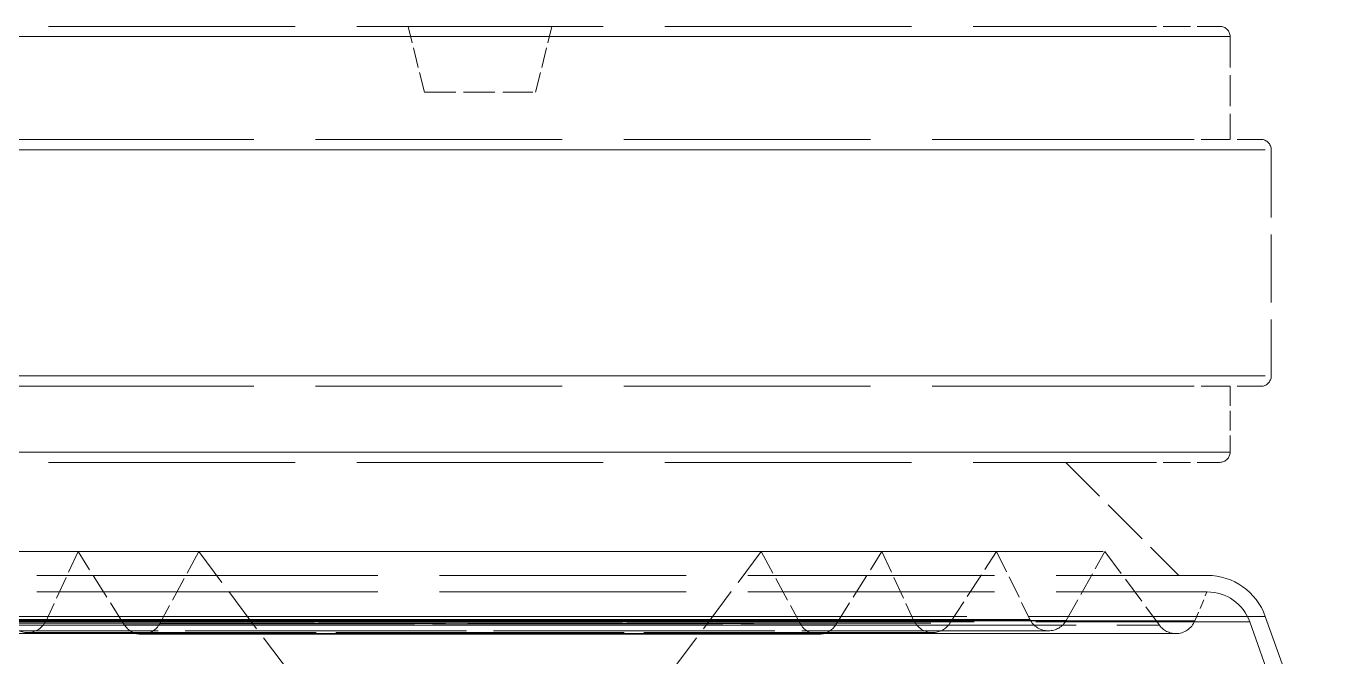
# Model space of a CAD drawing. Extents: x 23 to 587, y 4 to 413.
# Drawn here: x 78.64 to 110.66, y 227.98 to 243.3 of the extents above; entities that cross this region are included whole.
import ezdxf

# ---------------------------------------------------------------- set-up
doc = ezdxf.new("R2010")
doc.units = 0
doc.linetypes.add('DASHED', pattern=[15, 12, -3])
doc.layers.get('0').update_dxf_attribs({"lineweight": 13})

# ---------------------------------------------------------------- blocks, each defined once
blk = doc.blocks.new('BLOCK6915')
at = {"color": 7, "linetype": 'DASHED', "lineweight": 13}
for p, q in [((-36, 58.4), (31.593, 58.4)), ((-36.5, 57.9), (32.032, 57.9)), ((-32.032, 57.9), (36.5, 57.9)), ((-38, 52.9), (33.348, 52.9)), ((-38.5, 52.4), (33.787, 52.4)), ((-33.787, 52.4), (38.5, 52.4)), ((-38.5, 41.4), (33.787, 41.4)), ((-33.787, 41.4), (38.5, 41.4)), ((-38, 40.9), (33.348, 40.9)), ((-36.5, 37.7), (32.032, 37.7)), ((-36, 37.2), (31.593, 37.2)), ((-32.032, 37.7), (36.5, 37.7)), ((-30.407, 32.862), (26.684, 32.862)), ((-26.684, 32.862), (30.407, 32.862)), ((-25.135, 32.862), (22.058, 32.862)), ((-22.058, 32.862), (25.135, 32.862)), ((-19.56, 32.862), (17.166, 32.862)), ((-17.166, 32.862), (19.56, 32.862)), ((-13.685, 32.862), (12.01, 32.862)), ((-12.01, 32.862), (13.685, 32.862)), ((-16.965, 31.7), (35.386, 31.7)), ((-16.965, 30.9), (35.386, 30.9)), ((-38.211, 29.709), (18.319, 29.709)), ((-34.784, 29.489), (30.526, 29.489)), ((-30.526, 29.489), (34.784, 29.489)), ((-28.529, 29.517), (25.037, 29.517)), ((-26.76, 29.565), (23.485, 29.565)), ((-25.037, 29.517), (28.529, 29.517)), ((-23.485, 29.565), (26.76, 29.565)), ((-21.114, 29.501), (18.529, 29.501)), ((-18.529, 29.501), (21.114, 29.501)), ((-18.319, 29.709), (38.211, 29.709)), ((38.211, 29.709), (45, 10.7)), ((-37.458, 29.44), (17.958, 29.44)), ((-33.861, 28.874), (29.716, 28.874)), ((-33.057, 29.279), (29.01, 29.279)), ((33.861, 28.874), (-29.716, 28.874)), ((-29.01, 29.279), (33.057, 29.279)), ((-27.657, 29.007), (24.272, 29.007)), ((27.657, 29.007), (-24.272, 29.007)), ((-22.859, 29.374), (20.061, 29.374)), ((-22.022, 28.921), (19.326, 28.921)), ((-20.061, 29.374), (22.859, 29.374)), ((22.022, 28.921), (-19.326, 28.921)), ((-17.958, 29.44), (37.458, 29.44)), ((-17.31, 29.303), (15.191, 29.303)), ((-16.464, 28.837), (14.449, 28.837)), ((-15.585, 29.36), (13.677, 29.36)), ((-15.191, 29.303), (17.31, 29.303)), ((16.464, 28.837), (-14.449, 28.837)), ((-13.677, 29.36), (15.585, 29.36)), ((37.458, 29.44), (44.436, 9.9))]:
    blk.add_line(p, q, dxfattribs=at)
at = {"color": 7, "linetype": 'DASHED', "lineweight": 13, "ltscale": 0.082569}
for p, q in [((-2.706, 55.193), (-3.495, 58.4)), ((2.706, 55.193), (3.495, 58.4))]:
    blk.add_line(p, q, dxfattribs=at)
at = {"color": 7, "linetype": 'DASHED', "lineweight": 13, "ltscale": 0.110176}
for p, q in [((31.593, 58.4), (36, 58.4)), ((31.593, 37.2), (36, 37.2))]:
    blk.add_line(p, q, dxfattribs=at)
at = {"color": 7, "linetype": 'DASHED', "lineweight": 13, "ltscale": 0.125}
blk.add_line((36.5, 57.9), (36.5, 52.9), dxfattribs=at)
at = {"color": 7, "linetype": 'DASHED', "lineweight": 13, "ltscale": 0.12701}
blk.add_line((-2.706, 55.193), (2.375, 55.193), dxfattribs=at)
at = {"color": 7, "linetype": 'DASHED', "lineweight": 13, "ltscale": 0.008281}
blk.add_line((2.375, 55.193), (2.706, 55.193), dxfattribs=at)
at = {"color": 7, "linetype": 'DASHED', "lineweight": 13, "ltscale": 0.116297}
for p, q in [((33.348, 52.9), (38, 52.9)), ((33.348, 40.9), (38, 40.9))]:
    blk.add_line(p, q, dxfattribs=at)
at = {"color": 7, "linetype": 'DASHED', "lineweight": 13, "ltscale": 0.275}
blk.add_line((38.5, 52.4), (38.5, 41.4), dxfattribs=at)
at = {"color": 7, "linetype": 'DASHED', "lineweight": 13, "ltscale": 0.08}
blk.add_line((36.5, 40.9), (36.5, 37.7), dxfattribs=at)
at = {"color": 7, "linetype": 'DASHED', "lineweight": 13, "ltscale": 0.194454}
blk.add_line((28.5, 37.2), (34, 31.7), dxfattribs=at)
at = {"color": 7, "linetype": 'DASHED', "lineweight": 13, "ltscale": 0.092567}
for p, q in [((-19.56, 32.862), (-21.114, 29.501)), ((19.56, 32.862), (21.114, 29.501))]:
    blk.add_line(p, q, dxfattribs=at)
at = {"color": 7, "linetype": 'DASHED', "lineweight": 13, "ltscale": 0.105272}
for p, q in [((-17.31, 29.303), (-19.56, 32.862)), ((17.31, 29.303), (19.56, 32.862))]:
    blk.add_line(p, q, dxfattribs=at)
at = {"color": 7, "linetype": 'DASHED', "lineweight": 13, "ltscale": 0.099596}
for p, q in [((-13.685, 32.862), (-15.585, 29.36)), ((13.685, 32.862), (15.585, 29.36))]:
    blk.add_line(p, q, dxfattribs=at)
at = {"color": 7, "linetype": 'DASHED', "lineweight": 13, "ltscale": 0.187584}
for p, q in [((-9.18, 26.862), (-13.685, 32.862)), ((9.18, 26.862), (13.685, 32.862))]:
    blk.add_line(p, q, dxfattribs=at)
at = {"color": 7, "linetype": 'DASHED', "lineweight": 13, "ltscale": 0.104117}
blk.add_line((22.859, 29.374), (25.135, 32.862), dxfattribs=at)
at = {"color": 7, "linetype": 'DASHED', "lineweight": 13, "ltscale": 0.091892}
blk.add_line((25.135, 32.862), (26.76, 29.565), dxfattribs=at)
at = {"color": 7, "linetype": 'DASHED', "lineweight": 13, "ltscale": 0.095878}
blk.add_line((28.529, 29.517), (30.407, 32.862), dxfattribs=at)
at = {"color": 7, "linetype": 'DASHED', "lineweight": 13, "ltscale": 0.111413}
blk.add_line((30.407, 32.862), (33.057, 29.279), dxfattribs=at)
at = {"color": 7, "linetype": 'DASHED', "lineweight": 13, "ltscale": 0.460524}
for p, q in [((-35.386, 31.7), (-16.965, 31.7)), ((-35.386, 30.9), (-16.965, 30.9))]:
    blk.add_line(p, q, dxfattribs=at)
at = {"color": 7, "linetype": 'DASHED', "lineweight": 13, "ltscale": 0.038226}
blk.add_line((34.784, 29.489), (35.372, 30.9), dxfattribs=at)
at = {"color": 7, "linetype": 'DASHED', "lineweight": 13, "ltscale": 0.067396}
for p, q in [((-22.022, 28.921), (-19.326, 28.921)), ((22.022, 28.921), (19.326, 28.921))]:
    blk.add_line(p, q, dxfattribs=at)
at = {"color": 7, "linetype": 'DASHED', "lineweight": 13, "ltscale": 0.050388}
for p, q in [((-16.464, 28.837), (-14.449, 28.837)), ((16.464, 28.837), (14.449, 28.837))]:
    blk.add_line(p, q, dxfattribs=at)
at = {"color": 7, "linetype": 'DASHED', "lineweight": 13, "ltscale": 0.084644}
blk.add_line((27.657, 29.007), (24.272, 29.007), dxfattribs=at)
at = {"color": 7, "linetype": 'DASHED', "lineweight": 13, "ltscale": 0.103629}
blk.add_line((33.861, 28.874), (29.716, 28.874), dxfattribs=at)
at = {"color": 7, "linetype": 'DASHED', "lineweight": 13}
for centre, radius, start, end in [((36, 57.9), 0.5, 360, 90), ((38, 52.4), 0.5, 0, 90), ((38, 41.4), 0.5, 270, 0), ((36, 37.7), 0.5, 270, 0), ((35.386, 28.7), 3, 19.65382, 90), ((35.386, 28.7), 2.2, 19.65382, 90), ((-22.022, 29.921), 1, 270, 335.18377), ((22.022, 29.921), 1, 204.81623, 270), ((27.657, 30.007), 1, 206.24035, 270), ((27.657, 30.007), 1, 270, 330.69261), ((33.861, 29.874), 1, 270, 337.36195), ((-22.022, 29.921), 1, 213.13083, 270), ((-16.464, 29.837), 1, 212.30546, 270), ((-16.464, 29.837), 1, 270, 331.51527), ((16.464, 29.837), 1, 208.48473, 270), ((16.464, 29.837), 1, 270, 327.69454), ((22.022, 29.921), 1, 270, 326.86917), ((33.861, 29.874), 1, 216.49185, 270)]:
    blk.add_arc(centre, radius, start, end, dxfattribs=at)

msp = doc.modelspace()

# ---------------------------------------------------------------- block references
at = {"lineweight": 0, "xscale": 0.5, "yscale": 0.5, "zscale": 0.5}
msp.add_blockref('BLOCK6915', (89.6743, 214.1001), dxfattribs=at)

doc.saveas('drawing.dxf')
